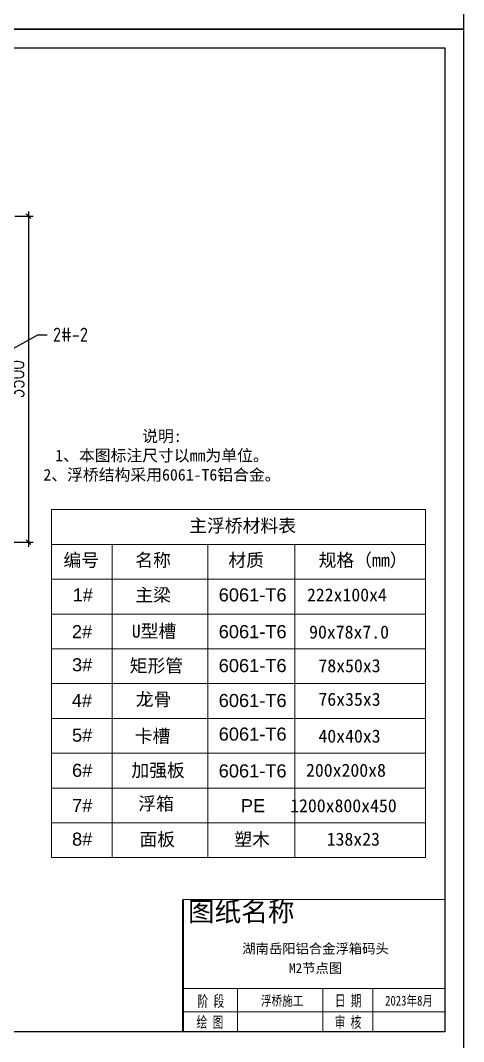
# Model space of a CAD drawing. Extents: x -259369 to -50372, y -155978 to 198088.
# Drawn here: x -55534 to -50777, y 135938 to 146899 of the extents above; entities that cross this region are included whole.
import ezdxf
from ezdxf import colors
from ezdxf.entities.mleader import LeaderData, LeaderLine
from ezdxf.enums import TextEntityAlignment as Align
from ezdxf.math import Vec2, Vec3

# ---------------------------------------------------------------- set-up
doc = ezdxf.new("R2010")
doc.units = 0
doc.header["$LTSCALE"] = 1000
doc.header["$MEASUREMENT"] = 0
for name, color, linetype in [('SGIDI_TK_TEXT', 3, 'Continuous'), ('文字', 7, 'Continuous'), ('标注', 9, 'Continuous'), ('连接端梁', 130, 'Continuous')]:
    doc.layers.add(name, color=color, linetype=linetype)
doc.layers.add('图框', color=7, linetype='Continuous', lineweight=13)
doc.styles.add('Arial', font='')
doc.styles.add('HZTXT', font='txtw.shx', dxfattribs={"width": 0.8, "bigfont": 'hztxtw.shx'})
doc.styles.add('SGIDI-0', font='simhei.ttf', dxfattribs={"width": 0.8})
doc.styles.get("Standard").update_dxf_attribs({"font": 'gbenor.shx', "bigfont": 'gbcbig.shx'})
doc.styles.add('仿宋', font='simfang.ttf', dxfattribs={"width": 0.7})
doc.styles.add('宋体', font='')
doc.styles.get('Arial').set_extended_font_data('STXihei')
doc.styles.get('宋体').set_extended_font_data('SimSun')
doc.dimstyles.new('DIM-50', dxfattribs={"dimscale": 50, "dimtxt": 3, "dimasz": 1, "dimexe": 1, "dimexo": 1, "dimgap": 1, "dimtad": 1, "dimdec": 1, "dimdsep": 46, "dimtxsty": 'HZTXT', "dimblk": 'OBLIQUE', "dimblk1": 'ARCHTICK', "dimblk2": 'OBLIQUE', "dimcen": 0, "dimdle": 1, "dimclrd": 9, "dimclre": 9, "dimclrt": 2, "dimadec": 1, "dimazin": 0, "dimtfac": 1, "dimtdec": 1, "dimtix": 1, "dimtmove": 2, "dimatfit": 3, "dimldrblk": 'OBLIQUE', "dimfxl": 0, "dimtolj": 1, "dimtzin": 0, "dimarcsym": 0})

# ---------------------------------------------------------------- blocks, each defined once
blk = doc.blocks.new('_Oblique')
at = {"color": 0, "linetype": 'ByBlock', "lineweight": -2}
blk.add_line((-0.5, -0.5), (0.5, 0.5), dxfattribs=at)
blk = doc.blocks.new('*D136')
at = {"layer": 'Defpoints', "color": 0, "transparency": 16777216}
for p in [(-55643, 144797, 0), (-55884, 141297, 0), (-55446, 141297)]:
    blk.add_point(p, dxfattribs=at)
at = {"layer": '标注', "color": 9, "lineweight": -2, "transparency": 16777216}
for p, q in [((-55593, 144797), (-55396, 144797)), ((-55446, 144847), (-55446, 141247)), ((-55834, 141297), (-55396, 141297))]:
    blk.add_line(p, q, dxfattribs=at)
at = {"layer": '标注', "color": 9, "lineweight": -2, "transparency": 16777216, "xscale": 50, "yscale": 50, "zscale": 50}
for p, rotation in [((-55446, 144797), 90), ((-55446, 141297), 270)]:
    blk.add_blockref('_Oblique', p, dxfattribs=dict(at, rotation=rotation))
at = {"layer": '标注', "color": 2, "transparency": 16777216, "insert": (-55571, 143047), "char_height": 150, "attachment_point": 5, "rotation": 90, "style": 'HZTXT'}
blk.add_mtext('\\A1;3500', dxfattribs=at)
blk = doc.blocks.new('_ArchTick')
at = {"color": 0, "linetype": 'ByBlock', "const_width": 0.4}
blk.add_lwpolyline([(-0.5, -0.5), (0.5, 0.5)], dxfattribs=at)
blk = doc.blocks.new('asdasd')
at = {"layer": '图框'}
for p, q in [((32437, 119431), (32437, 114931)), ((32437, 119431), (37275, 119431)), ((37275, 119431), (37275, 114931)), ((32437, 118981), (37275, 118981)), ((33225, 118981), (33225, 114931)), ((34462, 118981), (34462, 114931)), ((35587, 118981), (35587, 114931)), ((32437, 118531), (37275, 118531)), ((32437, 118081), (37275, 118081)), ((32437, 117631), (37275, 117631)), ((32437, 117181), (37275, 117181)), ((32437, 116731), (37275, 116731)), ((32437, 116281), (37275, 116281)), ((32437, 115831), (37275, 115831)), ((32437, 115381), (37275, 115381)), ((32437, 114931), (37275, 114931))]:
    blk.add_line(p, q, dxfattribs=at)
at = {"layer": '图框', "attachment_point": 1, "style": 'Arial'}
for s, width, insert, char_height in [('\\pi876.69506;{\\fSimSun|b0|i0|c134|p2;主浮桥材料表}', 2620.06, (33343, 119308), 168.75), ('\\pi51.65737;{\\fSimSun|b0|i0|c134|p2;编号}', 716.98, (32541, 118863), 168.75), ('\\pi51.32218;{\\fSimSun|b0|i0|c134|p2;名称}', 716.98, (33471, 118863), 168.75), ('\\pi53.50095;{\\fSimSun|b0|i0|c134|p2;材质}', 716.98, (34672, 118863), 168.75), ('\\pi35.48134;{\\fSimSun|b0|i0|c134|p2;规格（mm）}', 1208.85, (35857, 118863), 168.75), ('\\pi279.81954;{\\fArial|b0|i0|c0|p34;1#}', 793.2, (32432, 118413), 168.75), ('\\pi50.98698;{\\fSimSun|b0|i0|c134|p2;主梁}', 716.98, (33471, 118413), 168.75), ('\\pi234.45852;{\\fArial|b0|i0|c0|p34;6061-T6}', 1327.29, (34366, 118413), 168.75), ('\\pi0.69652;222x100x4', 1327.29, (35741, 118413), 168.75), ('\\pi270.43814;{\\fArial|b0|i0|c0|p34;2#}', 793.2, (32432, 117937), 168.75), ('\\pi31.45968;{\\fSimSun|b0|i0|c134|p2;U型槽}', 1074.91, (33445, 117944), 168.75), ('\\pi234.45852;{\\fArial|b0|i0|c0|p34;6061-T6}', 1327.29, (34366, 117937), 168.75), ('\\pi28.82152;90x78x7.0', 1327.29, (35741, 117933), 168.75), ('\\pi271.93456;{\\fArial|b0|i0|c0|p34;3#}', 793.2, (32432, 117509), 168.75), ('\\pi57.54881;{\\fSimSun|b0|i0|c134|p2;矩形管}', 874.48, (33392, 117497), 168.75), ('\\pi234.45852;{\\fArial|b0|i0|c0|p34;6061-T6}', 1327.29, (34366, 117499), 168.75), ('\\pi149.35724;78x50x3', 1327.29, (35741, 117497), 168.75), ('\\pi268.48129;{\\fArial|b0|i0|c0|p34;4#}', 793.2, (32432, 117047), 168.75), ('\\pi35.39194;{\\fSimSun|b0|i0|c134|p2;龙骨}', 1074.91, (33493, 117063), 168.75), ('\\pi234.45852;{\\fArial|b0|i0|c0|p34;6061-T6}', 1327.29, (34366, 117047), 168.75), ('\\pi149.35724;76x35x3', 1327.29, (35741, 117063), 168.75), ('\\pi35.01394;{\\fSimSun|b0|i0|c134|p2;卡槽}', 1074.91, (33480, 116587), 168.75), ('\\pi234.45852;{\\fArial|b0|i0|c0|p34;6061-T6}', 1327.29, (34366, 116613), 168.75), ('\\pi271.87701;{\\fArial|b0|i0|c0|p34;5#}', 793.2, (32432, 116599), 168.75), ('\\pi149.35724;40x40x3', 1327.29, (35741, 116587), 168.75), ('\\pi271.41657;{\\fArial|b0|i0|c0|p34;6#}', 793.2, (32432, 116144), 168.75), ('\\pi74.02918;{\\fSimSun|b0|i0|c134|p2;加强板}', 1074.91, (33397, 116145), 168.75), ('\\pi234.45852;{\\fArial|b0|i0|c0|p34;6061-T6}', 1327.29, (34366, 116137), 168.75), ('\\pi-11.35705;200x200x8', 1327.29, (35741, 116145), 168.75), ('\\pi272.56766;{\\fArial|b0|i0|c0|p34;7#}', 793.2, (32432, 115688), 168.75), ('\\pi117.7722;{\\fSimSun|b0|i0|c134|p2;浮箱}', 1074.91, (33443, 115714), 168.75), ('\\pi521.82849;{\\fArial|b0|i0|c0|p34;PE}', 1327.29, (34366, 115687), 168.75), ('\\pi-236.35705;1200x800x450', 1327.29, (35761, 115687), 168.75), ('\\pi271.7619;{\\fArial|b0|i0|c0|p34;8#}', 793.2, (32432, 115254), 168.75), ('{\\fSimSun|b0|i0|c134|p2;面板}', 1074.91, (33576, 115252), 168.75), ('\\pi436.2992;{\\fSimSun|b0|i0|c134|p2;塑木}', 1327.29, (34366, 115252), 168.75), ('138x23', 1327.29, (35997, 115254), 168.8)]:
    blk.add_mtext_dynamic_manual_height_columns(s, width=width, gutter_width=2260, heights=[363], dxfattribs=dict(at, insert=insert, char_height=char_height))
at = {"layer": '文字', "color": 0, "insert": (33867, 120123), "char_height": 150, "attachment_point": 5, "style": 'Arial'}
blk.add_mtext_dynamic_manual_height_columns('{\\fSimSun|b0|i0|c134|p2;说明}:\\P1{\\fSimSun|b0|i0|c134|p2;、本图标注尺寸以}mm{\\fSimSun|b0|i0|c134|p2;为单位。\\P}2{\\fSimSun|b0|i0|c134|p2;、浮桥结构采用}6061-T6{\\fSimSun|b0|i0|c134|p2;铝合金。}', width=3086.82, gutter_width=12.5, heights=[0], dxfattribs=at)

msp = doc.modelspace()

# ---------------------------------------------------------------- linework, layer by layer
at = {"layer": '图框'}
for p, q in [((-53789.1, 137462.42), (-50977.38, 137462.42)), ((-53789.1, 136509.72), (-50977.38, 136509.72)), ((-53203.9, 136509.72), (-53203.9, 136041.18)), ((-52288.57, 136509.72), (-52288.57, 136041.18)), ((-51750, 136509.72), (-51750, 136041.18)), ((-53789.1, 136257.07), (-50977.38, 136257.07)), ((-53105.79, 136041.18), (-50977.38, 136041.18))]:
    msp.add_line(p, q, dxfattribs=at)
for points, const_width in [([(-53789.1, 137462.42), (-53789.1, 136041.18)], 21.28), ([(-53789.1, 137462.42), (-50977.38, 137462.42)], 10.64), ([(-53105.79, 136041.18), (-50977.38, 136041.18)], 10.64)]:
    msp.add_lwpolyline(points, dxfattribs=dict(at, const_width=const_width))
at = {"layer": '连接端梁', "color": 0}
for points in [[(-64647.44, 157766.62), (-50777.38, 157766.62), (-50777.38, 146803.9), (-64647.44, 146803.9)], [(-64647.44, 146803.9), (-50777.38, 146803.9), (-50777.38, 135841.18), (-64647.44, 135841.18)], [(-64447.44, 146603.9), (-50977.38, 146603.9), (-50977.38, 136041.18), (-64447.44, 136041.18)]]:
    msp.add_lwpolyline(points, close=True, dxfattribs=at)

# ---------------------------------------------------------------- block references
at = {"layer": '连接端梁', "color": 0, "xscale": 0.83, "yscale": 0.83, "zscale": 0.83}
msp.add_blockref('asdasd', (-82124.09, 42520.24), dxfattribs=at)

# ---------------------------------------------------------------- texts
at = {"layer": 'SGIDI_TK_TEXT', "color": 0, "style": '宋体'}
msp.add_text('图纸名称', height=209.616, dxfattribs=at).set_placement((-53163.69, 137333.42), align=Align.MIDDLE_CENTER)
at = {"layer": 'SGIDI_TK_TEXT', "color": 7, "style": '仿宋', "width": 0.7}
for s, p in [('阶 段', (-53489.65, 136372.44)), ('日 期', (-52015.52, 136378.31)), ('绘 图', (-53499.39, 136147.08)), ('审 核', (-52018.22, 136145.8))]:
    msp.add_text(s, height=120, dxfattribs=at).set_placement(p, align=Align.MIDDLE_CENTER)
at = {"layer": 'SGIDI_TK_TEXT', "color": 7, "style": 'SGIDI-0'}
for tag, p in [('湖南岳阳铝合金浮箱码头', (-52366.09, 136936)), ('M2节点图', (-52366.09, 136726.5))]:
    msp.add_attdef(tag, text='', height=104.81, dxfattribs=at).set_placement(p, align=Align.MIDDLE_CENTER)
at = {"layer": 'SGIDI_TK_TEXT', "color": 7, "style": 'SGIDI-0', "width": 0.8}
for tag, p in [('浮桥施工', (-52723.84, 136377.43)), ('2023年8月', (-51362.07, 136377.43))]:
    msp.add_attdef(tag, text='建设单位', height=104.808, dxfattribs=at).set_placement(p, align=Align.MIDDLE_CENTER)

# ---------------------------------------------------------------- dimensions: what is measured, and where the dimension line sits
at = {"layer": '标注'}
dim = msp.add_linear_dim(base=(-55446.23, 141297.2, 0), p1=(-55643.05, 144797.2), p2=(-55884.19, 141297.2), angle=90, dimstyle='DIM-50', dxfattribs=at)
dim.commit()
dim.dimension.update_dxf_attribs({"geometry": '*D136', "text_midpoint": (-55571.23, 143047.2, 0)})

# ---------------------------------------------------------------- leaders
at = {"layer": '标注', "color": 6, "linetype": 'ByBlock'}
ml = msp.add_multileader_mtext('Standard', dxfattribs=at)
ml.set_content('2#-2', color=6)
ml.set_leader_properties()
ml.build(insert=Vec2(0, 0))
ml.multileader.update_dxf_attribs({"dogleg_length": 100, "arrow_head_size": 50})
ctx = ml.context
ctx.base_point, ctx.char_height, ctx.arrow_head_size, ctx.landing_gap_size, ctx.plane_origin = Vec3(-55246.68, 143524.23, 0), 150, 50, 35.88, Vec3(-55936.39, 135202.23, 0)
ctx.text_align_type = 2
notes = []
notes.append((ctx, [(1, (1, 1, 0), (-55346.68, 143524.23, 0), (1, 0), 100, [(0, [(-55819.12, 143261.79, 0)], 0, [])])]))
ctx.mtext.insert, ctx.mtext.width, ctx.mtext.alignment, ctx.mtext.flow_direction = Vec3(-54808.59, 143600.51, 0), 207.6057, 3, 5
for ctx, leaders in notes:
    for number, flags, end, landing, length, lines in leaders:
        leader = LeaderData()
        leader.index, (leader.has_last_leader_line, leader.has_dogleg_vector, leader.attachment_direction) = number, flags
        leader.last_leader_point, leader.dogleg_vector, leader.dogleg_length = Vec3(end), Vec3(landing), length
        for number, points, colour, breaks in lines:
            line = LeaderLine()
            line.index, line.vertices, line.color, line.breaks = number, Vec3.list(points), colors.encode_raw_color(colour), breaks
            leader.lines.append(line)
        ctx.leaders.append(leader)

doc.saveas('drawing.dxf')
